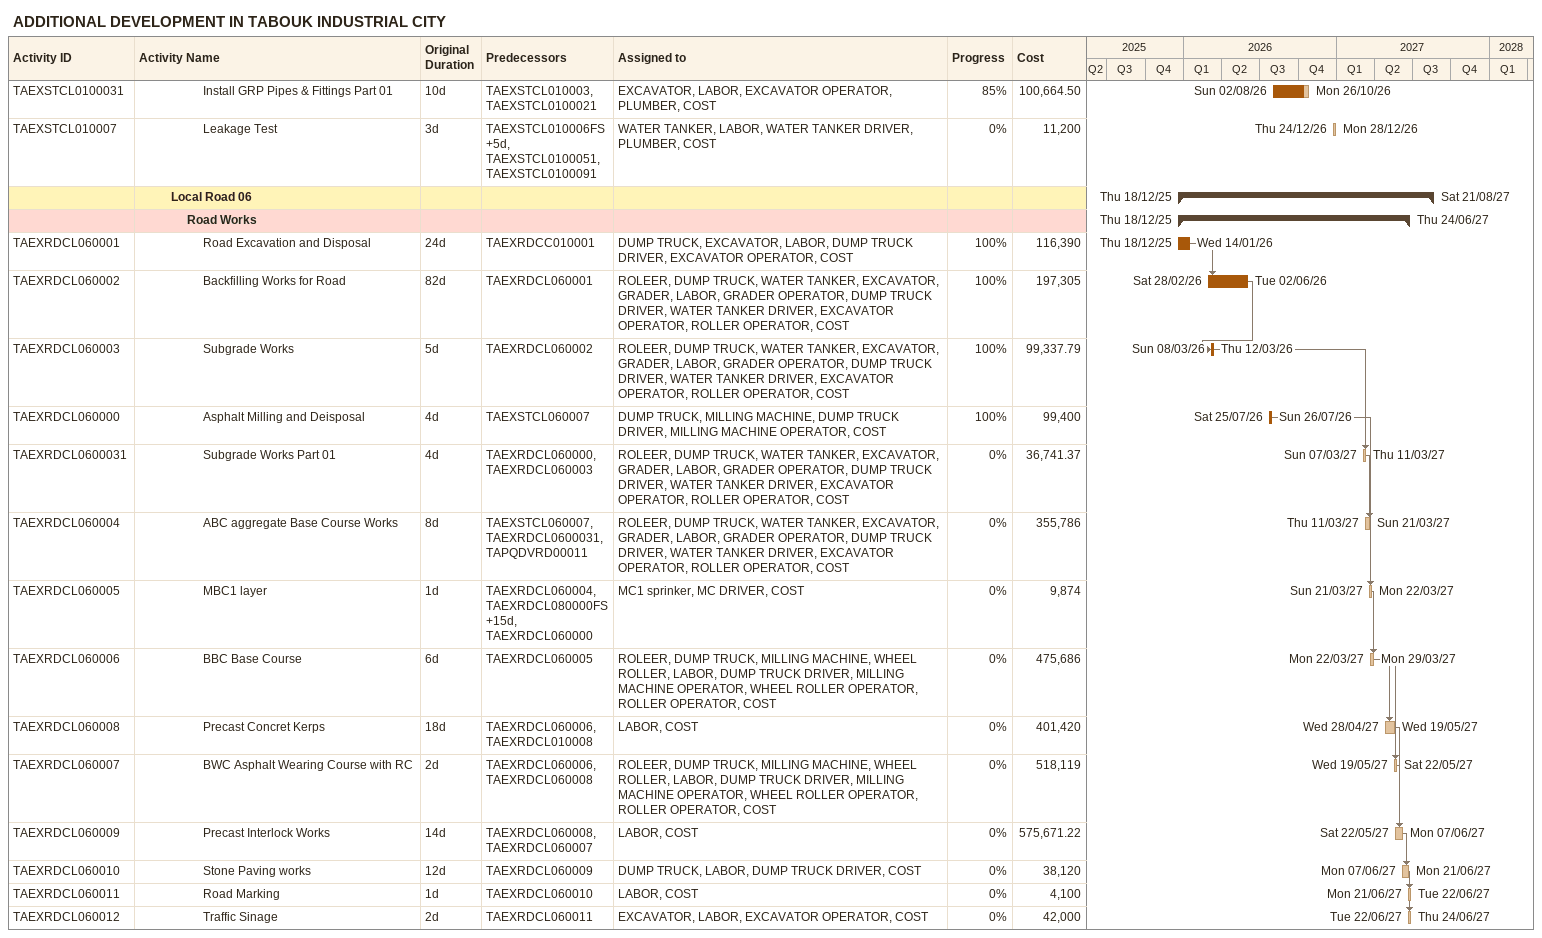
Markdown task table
ADDITIONAL DEVELOPMENT IN TABOUK INDUSTRIAL CITY

| ID | Level | Task | Original duration | Start | Finish | Predecessors | Resources | % complete | Cost |
|---|---|---|---|---|---|---|---|---|---|
| TAEXSTCL0100031 | 5 | Install GRP Pipes & Fittings Part 01 | 10d | 2026-08-02 | 2026-10-26 | TAEXSTCL010003, TAEXSTCL0100021 | EXCAVATOR, LABOR, EXCAVATOR OPERATOR, PLUMBER, COST | 85 | 100664.50 |
| TAEXSTCL010007 | 5 | Leakage Test | 3d | 2026-12-24 | 2026-12-28 | TAEXSTCL010006FS+5d, TAEXSTCL0100051, TAEXSTCL0100091 | WATER TANKER, LABOR, WATER TANKER DRIVER, PLUMBER, COST | 0 | 11200 |
|  | 3 | **Local Road 06** |  | 2025-12-18 | 2027-08-21 |  |  |  |  |
|  | 4 | **Road Works** |  | 2025-12-18 | 2027-06-24 |  |  |  |  |
| TAEXRDCL060001 | 5 | Road Excavation and Disposal | 24d | 2025-12-18 | 2026-01-14 | TAEXRDCC010001 | DUMP TRUCK, EXCAVATOR, LABOR, DUMP TRUCK DRIVER, EXCAVATOR OPERATOR, COST | 100 | 116390 |
| TAEXRDCL060002 | 5 | Backfilling Works for Road | 82d | 2026-02-28 | 2026-06-02 | TAEXRDCL060001 | ROLEER, DUMP TRUCK, WATER TANKER, EXCAVATOR, GRADER, LABOR, GRADER OPERATOR, DUMP TRUCK DRIVER, WATER TANKER DRIVER, EXCAVATOR OPERATOR, ROLLER OPERATOR, COST | 100 | 197305 |
| TAEXRDCL060003 | 5 | Subgrade Works | 5d | 2026-03-08 | 2026-03-12 | TAEXRDCL060002 | ROLEER, DUMP TRUCK, WATER TANKER, EXCAVATOR, GRADER, LABOR, GRADER OPERATOR, DUMP TRUCK DRIVER, WATER TANKER DRIVER, EXCAVATOR OPERATOR, ROLLER OPERATOR, COST | 100 | 99337.79 |
| TAEXRDCL060000 | 5 | Asphalt Milling and Deisposal | 4d | 2026-07-25 | 2026-07-26 | TAEXSTCL060007 | DUMP TRUCK, MILLING MACHINE, DUMP TRUCK DRIVER, MILLING MACHINE OPERATOR, COST | 100 | 99400 |
| TAEXRDCL0600031 | 5 | Subgrade Works Part 01 | 4d | 2027-03-07 | 2027-03-11 | TAEXRDCL060000, TAEXRDCL060003 | ROLEER, DUMP TRUCK, WATER TANKER, EXCAVATOR, GRADER, LABOR, GRADER OPERATOR, DUMP TRUCK DRIVER, WATER TANKER DRIVER, EXCAVATOR OPERATOR, ROLLER OPERATOR, COST | 0 | 36741.37 |
| TAEXRDCL060004 | 5 | ABC aggregate Base Course Works | 8d | 2027-03-11 | 2027-03-21 | TAEXSTCL060007, TAEXRDCL0600031, TAPQDVRD00011 | ROLEER, DUMP TRUCK, WATER TANKER, EXCAVATOR, GRADER, LABOR, GRADER OPERATOR, DUMP TRUCK DRIVER, WATER TANKER DRIVER, EXCAVATOR OPERATOR, ROLLER OPERATOR, COST | 0 | 355786 |
| TAEXRDCL060005 | 5 | MBC1 layer | 1d | 2027-03-21 | 2027-03-22 | TAEXRDCL060004, TAEXRDCL080000FS+15d, TAEXRDCL060000 | MC1 sprinker, MC DRIVER, COST | 0 | 9874 |
| TAEXRDCL060006 | 5 | BBC Base Course | 6d | 2027-03-22 | 2027-03-29 | TAEXRDCL060005 | ROLEER, DUMP TRUCK, MILLING MACHINE, WHEEL ROLLER, LABOR, DUMP TRUCK DRIVER, MILLING MACHINE OPERATOR, WHEEL ROLLER OPERATOR, ROLLER OPERATOR, COST | 0 | 475686 |
| TAEXRDCL060008 | 5 | Precast Concret Kerps | 18d | 2027-04-28 | 2027-05-19 | TAEXRDCL060006, TAEXRDCL010008 | LABOR, COST | 0 | 401420 |
| TAEXRDCL060007 | 5 | BWC Asphalt Wearing Course with RC | 2d | 2027-05-19 | 2027-05-22 | TAEXRDCL060006, TAEXRDCL060008 | ROLEER, DUMP TRUCK, MILLING MACHINE, WHEEL ROLLER, LABOR, DUMP TRUCK DRIVER, MILLING MACHINE OPERATOR, WHEEL ROLLER OPERATOR, ROLLER OPERATOR, COST | 0 | 518119 |
| TAEXRDCL060009 | 5 | Precast Interlock Works | 14d | 2027-05-22 | 2027-06-07 | TAEXRDCL060008, TAEXRDCL060007 | LABOR, COST | 0 | 575671.22 |
| TAEXRDCL060010 | 5 | Stone Paving works | 12d | 2027-06-07 | 2027-06-21 | TAEXRDCL060009 | DUMP TRUCK, LABOR, DUMP TRUCK DRIVER, COST | 0 | 38120 |
| TAEXRDCL060011 | 5 | Road Marking | 1d | 2027-06-21 | 2027-06-22 | TAEXRDCL060010 | LABOR, COST | 0 | 4100 |
| TAEXRDCL060012 | 5 | Traffic Sinage | 2d | 2027-06-22 | 2027-06-24 | TAEXRDCL060011 | EXCAVATOR, LABOR, EXCAVATOR OPERATOR, COST | 0 | 42000 |
